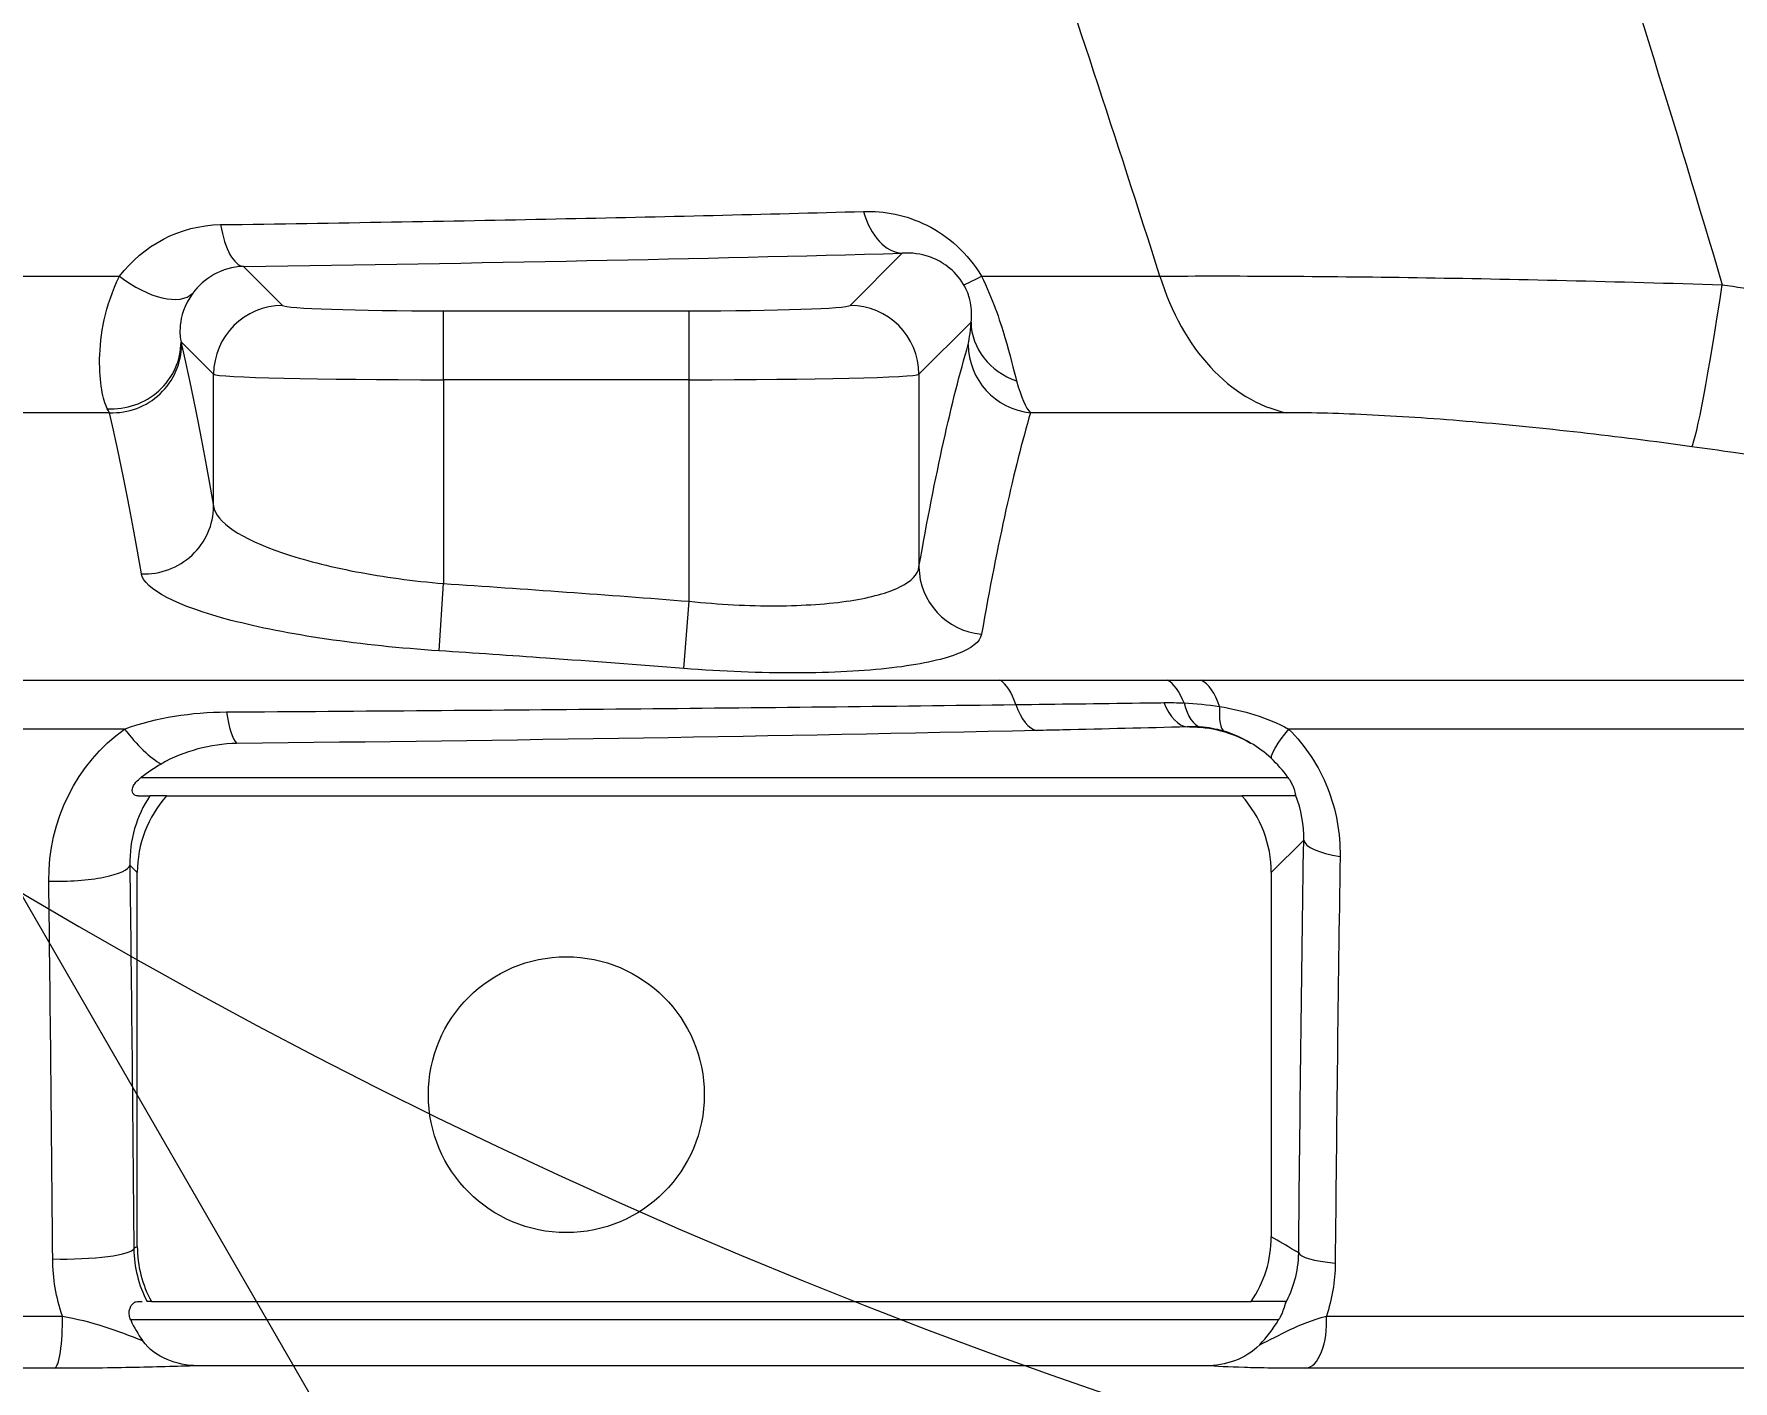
# Model space of a CAD drawing. Header units: millimetres. Extents: x 0 to 594, y 0 to 532.
# Drawn here: x 156.747 to 160.442, y 272.601 to 275.531 of the extents above; entities that cross this region are included whole.
import ezdxf
from ezdxf.lldxf.tags import DXFTag

# ---------------------------------------------------------------- set-up
doc = ezdxf.new("R2010")
doc.units = ezdxf.units.MM
for name, color, linetype, true_color in [('1', 7, 'Continuous', 0xffffff), ('10', 7, 'Continuous', 0xffffff), ('11', 7, 'Continuous', 0xffffff), ('2', 7, 'Continuous', 0xffffff)]:
    doc.layers.add(name, color=color, linetype=linetype, true_color=true_color)
doc.styles.add('iso-1', font='isocp.shx')
tags = doc.linetypes.add('DASHED', pattern=[25.72, 12.86, -12.86]).pattern_tags.tags
tags[6:7] = [DXFTag(74, 4), DXFTag(75, 0), DXFTag(340, '0'), DXFTag(46, 0.0), DXFTag(50, 0.0), DXFTag(44, 0.0), DXFTag(45, 0.0)]
tags[4:5] = [DXFTag(74, 4), DXFTag(75, 0), DXFTag(340, '0'), DXFTag(46, 0.0), DXFTag(50, 0.0), DXFTag(44, 0.0), DXFTag(45, 0.0)]
doc.dimstyles.get("Standard").update_dxf_attribs({"dimtxt": 0.18, "dimasz": 0.18, "dimexe": 0.18, "dimexo": 0.0625, "dimgap": 0.09, "dimtad": 0, "dimtih": 1, "dimtoh": 1, "dimdec": 4, "dimzin": 0, "dimdsep": 46, "dimtxsty": 'Standard', "dimcen": 0.09, "dimadec": 0, "dimazin": 0, "dimtfac": 1, "dimtdec": 4, "dimtofl": 0, "dimtmove": 0, "dimatfit": 3, "dimfxl": 1, "dimtolj": 1, "dimtzin": 0, "dimarcsym": 0})

# ---------------------------------------------------------------- blocks, each defined once
blk = doc.blocks.new('_U3')
at = {"layer": '1', "color": 250, "lineweight": 13}
for p, q in [((163.104778, 283.899195), (163.104778, 233.043255)), ((155.104778, 257.899195), (155.104778, 233.043255)), ((155.104778, 234.543255), (163.104778, 234.543255))]:
    blk.add_line(p, q, dxfattribs=at)
at = {"layer": '1', "color": 250, "lineweight": 18}
for points in [[(155.104778, 234.543255), (158.604776, 235.004039), (158.604779, 234.082471), (155.104778, 234.543255)], [(163.104778, 234.543255), (159.604779, 234.082471), (159.604776, 235.004039), (163.104778, 234.543255)]]:
    blk.add_solid(points, dxfattribs=at)
at = {"layer": '1', "color": 250, "linetype": 'Continuous', "lineweight": 18, "insert": (157.100567, 235.114308), "char_height": 3.5, "attachment_point": 7, "line_spacing_factor": 0.963855, "style": 'iso-1'}
blk.add_mtext('\\W0.6044;160', dxfattribs=at)
blk = doc.blocks.new('_U7')
at = {"layer": '1', "color": 250, "lineweight": 13}
for p, q in [((162.604778, 284.399195), (74.625292, 284.399195)), ((76.125292, 284.399195), (76.125292, 258.399195)), ((146.479778, 258.399195), (74.625292, 258.399195))]:
    blk.add_line(p, q, dxfattribs=at)
at = {"layer": '1', "color": 250, "lineweight": 18}
for points in [[(76.125292, 284.399195), (76.586075, 280.899197), (75.664508, 280.899193), (76.125292, 284.399195)], [(76.125292, 258.399195), (75.664508, 261.899193), (76.586075, 261.899197), (76.125292, 258.399195)]]:
    blk.add_solid(points, dxfattribs=at)
at = {"layer": '1', "color": 250, "linetype": 'Continuous', "lineweight": 18, "insert": (75.554239, 269.008142), "char_height": 3.5, "attachment_point": 7, "rotation": 90, "line_spacing_factor": 0.963855, "style": 'iso-1'}
blk.add_mtext('\\W0.6850;520', dxfattribs=at)
blk = doc.blocks.new('_U10')
at = {"layer": '1', "color": 250, "lineweight": 13}
for p, q in [((162.604778, 323.399195), (60.03289, 323.399195)), ((61.53289, 323.399195), (61.53289, 258.399195)), ((145.141402, 258.399195), (60.03289, 258.399195))]:
    blk.add_line(p, q, dxfattribs=at)
at = {"layer": '1', "color": 250, "lineweight": 18}
for points in [[(61.53289, 323.399195), (61.993674, 319.899197), (61.072106, 319.899193), (61.53289, 323.399195)], [(61.53289, 258.399195), (61.072106, 261.899193), (61.993674, 261.899197), (61.53289, 258.399195)]]:
    blk.add_solid(points, dxfattribs=at)
at = {"layer": '1', "color": 250, "linetype": 'Continuous', "lineweight": 18, "insert": (59.430587, 284.1488), "char_height": 3.5, "attachment_point": 7, "rotation": 90, "line_spacing_factor": 0.963855, "style": 'iso-1'}
blk.add_mtext('\\W0.7403;{\\H1.88x;(}1300{\\H1.88x;)}', dxfattribs=at)

msp = doc.modelspace()

# ---------------------------------------------------------------- linework, layer by layer
at = {"layer": '10', "color": 250, "linetype": 'Continuous', "lineweight": 18}
for radius, start, end in [(72.5978, 295, 185), (12.49077, 239.241269, 129.241269)]:
    msp.add_arc((163.10478, 284.3992), radius, start, end, dxfattribs=at)
at = {"layer": '11', "color": 250, "linetype": 'DASHED', "lineweight": 18}
msp.add_line((156.7167, 273.66552), (173.0917, 245.30319), dxfattribs=at)
at = {"layer": '2', "color": 250, "linetype": 'Continuous', "lineweight": 13}
for p, q in [((158.52172, 274.94105), (158.63531, 275.05463)), ((157.20301, 275.02588), (157.28784, 274.94105)), ((151.90755, 275.00472), (156.93349, 275.00472)), ((158.80747, 275.00472), (159.19543, 275.00472)), ((157.63762, 274.92925), (158.17193, 274.92925)), ((157.63762, 274.77934), (157.63762, 274.92925)), ((158.17193, 274.77934), (158.17193, 274.92925)), ((158.78477, 274.90428), (158.67163, 274.79114)), ((157.13793, 274.79114), (157.06716, 274.86191)), ((157.13793, 274.50409), (157.13793, 274.79114)), ((158.67163, 274.79114), (158.67163, 274.37213)), ((157.63762, 274.77934), (157.63762, 274.33596)), ((158.17193, 274.77934), (157.63762, 274.77934)), ((158.17193, 274.29741), (158.17193, 274.77934)), ((156.91148, 274.70762), (151.67561, 274.70762)), ((159.47016, 274.70762), (158.91414, 274.70762)), ((157.62808, 274.18969), (157.63762, 274.33596)), ((158.16038, 274.15128), (158.17193, 274.29741)), ((151.36199, 274.12609), (158.84757, 274.12609)), ((159.28526, 274.12609), (164.16834, 274.12609)), ((156.94405, 274.01967), (153.2655, 274.01967)), ((164.21893, 274.01967), (159.47523, 274.01967)), ((156.98047, 273.9142), (159.47385, 273.9142)), ((159.43764, 273.7074), (159.50807, 273.77783)), ((156.95575, 273.72357), (156.97192, 273.7074)), ((153.40059, 272.74266), (156.80897, 272.74266)), ((159.45347, 272.73419), (156.95763, 272.73419)), ((159.55759, 272.74266), (163.5346, 272.74266)), ((156.79171, 272.62908), (153.41785, 272.62908)), ((163.44922, 272.62908), (159.51248, 272.62908))]:
    msp.add_line(p, q, dxfattribs=at)
at = {"layer": '2', "color": 250, "linetype": 'Continuous', "lineweight": 18}
for p, q in [((157.03573, 273.87419), (156.99918, 273.87419)), ((157.03573, 273.87419), (159.37382, 273.87419)), ((159.48996, 273.87419), (159.37382, 273.87419)), ((156.97192, 272.89422), (156.97192, 273.7074)), ((159.43764, 273.7074), (159.43764, 272.91535)), ((157.00265, 272.7742), (159.39391, 272.7742)), ((159.29549, 272.63467), (157.10234, 272.63467))]:
    msp.add_line(p, q, dxfattribs=at)
msp.add_circle((157.90478, 273.2242), 0.3, dxfattribs=at)
at = {"layer": '2', "color": 250, "linetype": 'Continuous', "lineweight": 13}
for centre, major_axis, ratio, start_param, end_param in [((157.20301, 275.17578), (-0.00207, 0.14999), 0.367653, 1.9706168, 3.104056), ((158.63531, 275.20454), (-0.00412, 0.14994), 0.618511, 1.9587515, 3.097164), ((155.10478, 275.21124), (5.70717, 0), 0.034925, 5.0888673, 5.3793649), ((156.97774, 275.06381), (-0.11765, 0.09305), 0.492, 1.5837366, 3.0851265), ((158.89708, 275.06381), (0.12877, 0.07692), 0.045501, 3.1895193, 3.9160157), ((159.5254, 275.20167), (0, 0.5), 0.717991, 1.9756576, 2.9871007), ((160.41814, 275.12685), (0.06865, 0.49527), 0.040314, 3.2404278, 4.4293466), ((157.28784, 274.79114), (-0.10607, -0.10607), 0.998783, 3.9275998, 5.4971782), ((157.63762, 274.94147), (0.35, 0), 0.034921, 3.1764992, 4.712389), ((158.17193, 274.94147), (0.35, 0), 0.034921, 4.712389, 6.2482787), ((158.52172, 274.79114), (0.10607, -0.10607), 0.998783, 0.7860072, 2.3555855), ((158.93468, 274.90428), (0.14957, -0.0113), 0.907247, 3.2246641, 4.435699), ((156.91725, 274.86191), (-0.14842, -0.02172), 0.972129, 1.3577255, 2.9921789), ((156.91834, 274.85584), (0.14611, 0.03394), 0.988302, 4.4409311, 6.0523087), ((158.92861, 274.85584), (-0.14383, 0.04258), 0.992517, 0.2898487, 1.7599372), ((157.63762, 274.79156), (0.5, 0), 0.024445, 3.1764992, 4.712389), ((158.17193, 274.79156), (0.5, 0), 0.024445, 4.712389, 6.2482787), ((156.98802, 274.50409), (0.14782, 0.02549), 0.979534, 4.4976569, 6.1089154), ((158.82154, 274.37213), (-0.14772, 0.02605), 0.980379, 0.1779848, 1.6484361), ((158.83342, 273.98006), (0, 0.15), 0.412949, 5.3788677, 6.0526822), ((159.19598, 273.97998), (0.00007, 0.15), 0.451391, 5.4105678, 6.0528989), ((159.26945, 273.98006), (0, 0.15), 0.46124, 5.3437655, 6.0526822), ((157.1949, 274.13353), (0.00188, -0.14999), 0.23209, 5.2465254, 6.0306521), ((158.93079, 274.16553), (0.00373, -0.14995), 0.428881, 5.3683924, 6.1720875), ((159.25516, 274.17403), (0.00413, -0.14994), 0.465417, 5.4031652, 6.2149883), ((159.29981, 274.17277), (-0.01264, -0.14947), 0.391374, 5.4459644, 6.2204432), ((159.38115, 274.15714), (-0.04384, -0.14345), 0.248241, 5.4510569, 6.2151311), ((156.97306, 274.05928), (0.08778, -0.12163), 0.312937, 4.8135232, 5.6809984), ((159.54416, 274.05928), (0.10557, 0.10656), 0.163533, 2.1071204, 3.0022574), ((159.65787, 273.77783), (0.14998, -0.00225), 0.275319, 3.1960595, 4.22595), ((156.80595, 273.72357), (0.14999, 0.00188), 0.23252, 4.5325421, 6.2293485), ((156.81447, 272.88919), (0.15, 0.00119), 0.14977, 4.5335232, 6.2302276), ((159.64705, 272.88013), (0.14999, -0.00137), 0.172233, 3.1947476, 4.2251656), ((156.79108, 272.72902), (0, 0.1), 0.180615, 3.1764992, 4.8491821), ((159.51084, 272.72902), (0, 0.1), 0.47192, 3.1764992, 4.8491821)]:
    msp.add_ellipse(centre, major_axis=major_axis, ratio=ratio, start_param=start_param, end_param=end_param, dxfattribs=at)
at = {"layer": '2', "color": 250, "linetype": 'Continuous', "lineweight": 18}
for centre, major_axis, start_param, end_param in [((157.22226, 273.70671), (0.17726, -0.17726), 3.1954849, 3.9256213), ((159.1873, 273.70671), (-0.17726, -0.17726), 2.357564, 3.0877004)]:
    msp.add_ellipse(centre, major_axis=major_axis, ratio=0.997265, start_param=start_param, end_param=end_param, dxfattribs=at)
at = {"layer": '2', "color": 250, "linetype": 'Continuous', "lineweight": 13}
for points in [[(159.73612, 277.06303), (159.98649, 276.3717), (160.21353, 275.6791), (160.41814, 274.98588)], [(159.19542, 275.00472), (159.00774, 275.59683), (158.80603, 276.18824), (158.59126, 276.77867)], [(156.93349, 275.00472), (156.98458, 275.07117), (157.06326, 275.11543), (157.15302, 275.1167)], [(160.41814, 274.98588), (160.44846, 274.98161), (160.47878, 274.97731), (160.50909, 274.97297)], [(158.7787, 274.85584), (158.78081, 274.86297), (158.78284, 274.87869), (158.78477, 274.90428)], [(157.06716, 274.86191), (157.06752, 274.85944), (157.06788, 274.85742), (157.06825, 274.85584)], [(157.06825, 274.85584), (157.09158, 274.75542), (157.1148, 274.63817), (157.13793, 274.50409)], [(158.67163, 274.37213), (158.7071, 274.57325), (158.74279, 274.73453), (158.7787, 274.85584)], [(158.88396, 274.77683), (158.89366, 274.74056), (158.90376, 274.71789), (158.91414, 274.70762)], [(156.91148, 274.70762), (156.90981, 274.70988), (156.90815, 274.71277), (156.9065, 274.71629)], [(156.98092, 274.35719), (156.95788, 274.49074), (156.93473, 274.6076), (156.91148, 274.70762)], [(158.91414, 274.70762), (158.87841, 274.58682), (158.84284, 274.42601), (158.80753, 274.22572)], [(160.44162, 274.62118), (160.41168, 274.6254), (160.38175, 274.62958), (160.3518, 274.63373)], [(157.63762, 274.33596), (157.81581, 274.32433), (157.99392, 274.31148), (158.17193, 274.29741)], [(158.84757, 274.12609), (158.97012, 274.12609), (159.09144, 274.12607), (159.21151, 274.12601)], [(159.21151, 274.12601), (159.23623, 274.126), (159.26068, 274.12609), (159.28526, 274.12609)], [(156.94405, 274.01967), (157.01513, 274.04523), (157.08941, 274.05631), (157.16589, 274.05679)], [(159.20401, 274.07701), (159.2185, 274.07721), (159.23314, 274.07702), (159.2479, 274.07637)], [(159.2479, 274.07637), (159.2735, 274.07523), (159.29926, 274.07264), (159.3253, 274.0686)], [(159.3253, 274.0686), (159.37685, 274.06019), (159.42843, 274.04482), (159.47524, 274.01967)], [(156.77955, 273.68892), (156.7779, 273.82028), (156.84008, 273.94457), (156.94405, 274.01967)], [(159.28353, 274.02391), (159.2753, 274.02448), (159.26731, 274.02461), (159.25959, 274.0244)], [(159.33498, 274.01476), (159.31712, 274.02), (159.30005, 274.02278), (159.28353, 274.02391)], [(159.39274, 273.98919), (159.37446, 274.00032), (159.35474, 274.00897), (159.33498, 274.01476)], [(156.99917, 273.87419), (156.97028, 273.83085), (156.95456, 273.7787), (156.95575, 273.72357)], [(159.50807, 273.77783), (159.50889, 273.8099), (159.50341, 273.84413), (159.49016, 273.87637)], [(159.58721, 273.74238), (159.58287, 273.45135), (159.57933, 273.15617), (159.57662, 272.85794)], [(156.78796, 272.86687), (156.78577, 273.14303), (156.78296, 273.41727), (156.77955, 273.68892)], [(156.80897, 272.74266), (156.79528, 272.78308), (156.7883, 272.82449), (156.78796, 272.86687)], [(156.97192, 272.89422), (156.96937, 272.89254), (156.96682, 272.89086), (156.96427, 272.88919)], [(156.96427, 272.88919), (156.96473, 272.84943), (156.97481, 272.80967), (156.99347, 272.7742)], [(159.4682, 272.76997), (159.48544, 272.80148), (159.49669, 272.83886), (159.49726, 272.88013)], [(159.57662, 272.85794), (159.57625, 272.81778), (159.56969, 272.77942), (159.55759, 272.74266)]]:
    msp.add_open_spline(points, degree=3, dxfattribs=at)
for points, knots in [([(157.15302, 275.1167), (157.40484, 275.12026), (157.64903, 275.12448), (158.11531, 275.13407), (158.33833, 275.13946), (158.55102, 275.14546)], [0, 0, 0, 0, 0.5, 0.5, 1, 1, 1, 1]), ([(158.55102, 275.14546), (158.59589, 275.14672), (158.64302, 275.13813), (158.73441, 275.09271), (158.7783, 275.05419), (158.80747, 275.00472)], [0, 0, 0, 0, 0.5, 0.5, 1, 1, 1, 1]), ([(157.20301, 275.02588), (157.17843, 275.02522), (157.15708, 275.01841), (157.12025, 274.99786), (157.10484, 274.984), (157.09262, 274.96764)], [0, 0, 0, 0, 0.5, 0.5, 1, 1, 1, 1]), ([(159.19542, 275.00472), (159.2746, 275.00519), (159.36114, 275.0052), (159.54826, 275.00419), (159.6499, 275.00315), (159.9639, 274.99847), (160.19057, 274.99317), (160.41814, 274.98588)], [0, 0, 0, 0, 0.25, 0.25, 0.5, 0.5, 1, 1, 1, 1]), ([(156.9065, 274.71629), (156.90199, 274.72591), (156.89778, 274.73995), (156.89157, 274.77638), (156.8896, 274.7991), (156.89106, 274.87582), (156.90175, 274.94086), (156.93349, 275.00472)], [0, 0, 0, 0, 0.25, 0.25, 0.5, 0.5, 1, 1, 1, 1]), ([(158.78477, 274.90428), (158.78579, 274.91147), (158.78658, 274.92007), (158.78526, 274.93797), (158.78445, 274.94475), (158.78011, 274.96213), (158.77638, 274.97362), (158.76862, 274.98669)], [0, 0, 0, 0, 0.5, 0.5, 0.75, 0.75, 1, 1, 1, 1]), ([(158.80747, 275.00472), (158.83115, 274.95703), (158.84695, 274.91006), (158.86978, 274.83309), (158.8773, 274.80175), (158.88396, 274.77683)], [0, 0, 0, 0, 0.5, 0.5, 1, 1, 1, 1]), ([(157.09262, 274.96764), (157.07278, 274.94106), (157.06726, 274.91604), (157.06359, 274.88044), (157.06544, 274.86863), (157.06716, 274.86191)], [0, 0, 0, 0, 0.5, 0.5, 1, 1, 1, 1]), ([(160.3518, 274.63373), (160.18993, 274.65617), (160.027, 274.67476), (159.79968, 274.69408), (159.7257, 274.69916), (159.58986, 274.70589), (159.52719, 274.70762), (159.47016, 274.70762)], [0, 0, 0, 0, 0.5, 0.5, 0.75, 0.75, 1, 1, 1, 1]), ([(161.223, 274.55701), (161.19262, 274.5549), (161.15014, 274.55498), (161.04481, 274.55889), (160.98391, 274.56264), (160.77644, 274.57933), (160.61089, 274.5973), (160.44162, 274.62118)], [0, 0, 0, 0, 0.25, 0.25, 0.5, 0.5, 1, 1, 1, 1]), ([(157.13793, 274.50409), (157.14239, 274.47043), (157.19705, 274.43373), (157.33327, 274.38741), (157.38769, 274.37338), (157.50731, 274.3504), (157.57165, 274.34156), (157.63762, 274.33596)], [0, 0, 0, 0, 0.5, 0.5, 0.75, 0.75, 1, 1, 1, 1]), ([(157.62808, 274.18969), (157.54338, 274.19522), (157.46058, 274.20393), (157.30604, 274.22668), (157.23545, 274.24061), (157.05826, 274.28676), (156.98672, 274.32353), (156.98092, 274.35719)], [0, 0, 0, 0, 0.25, 0.25, 0.5, 0.5, 1, 1, 1, 1]), ([(158.17193, 274.29741), (158.23686, 274.29073), (158.30163, 274.28743), (158.42076, 274.28792), (158.47592, 274.29174), (158.56761, 274.30579), (158.60438, 274.31598), (158.65543, 274.34117), (158.66942, 274.35588), (158.67163, 274.37213)], [0, 0, 0, 0, 0.25, 0.25, 0.5, 0.5, 0.75, 0.75, 1, 1, 1, 1]), ([(158.80753, 274.22572), (158.80465, 274.20939), (158.78623, 274.19466), (158.73622, 274.17582), (158.71613, 274.1702), (158.66916, 274.16028), (158.64193, 274.15596), (158.55281, 274.14555), (158.48154, 274.1418), (158.3278, 274.14136), (158.24428, 274.14465), (158.16038, 274.15128)], [0, 0, 0, 0, 0.25, 0.25, 0.375, 0.375, 0.5, 0.5, 0.75, 0.75, 1, 1, 1, 1]), ([(158.16038, 274.15128), (158.06069, 274.15916), (157.96097, 274.16666), (157.78352, 274.17931), (157.70581, 274.18462), (157.62808, 274.18969)], [0, 0, 0, 0, 0.5621322, 0.5621322, 1, 1, 1, 1]), ([(157.16589, 274.05679), (157.46134, 274.05867), (157.75327, 274.06094), (158.32599, 274.06628), (158.60684, 274.06934), (158.88211, 274.07279)], [0, 0, 0, 0, 0.5, 0.5, 1, 1, 1, 1]), ([(158.88211, 274.07279), (158.97281, 274.07393), (159.06284, 274.07511), (159.16944, 274.07654), (159.18674, 274.07678), (159.20401, 274.07701)], [0, 0, 0, 0, 0.8374874, 0.8374874, 1, 1, 1, 1]), ([(159.47524, 274.01967), (159.51181, 273.98342), (159.54091, 273.93931), (159.57896, 273.84385), (159.58795, 273.79252), (159.58721, 273.74238)], [0, 0, 0, 0, 0.5, 0.5, 1, 1, 1, 1]), ([(159.49726, 272.88013), (159.49411, 272.88196), (159.49096, 272.88379), (159.47109, 272.89542), (159.45436, 272.90534), (159.43764, 272.91535)], [0, 0, 0, 0, 0.1583673, 0.1583673, 1, 1, 1, 1]), ([(156.80897, 272.74266), (156.83962, 272.73697), (156.87014, 272.72944), (156.92821, 272.71091), (156.9558, 272.70003), (156.98344, 272.68925)], [0, 0, 0, 0, 0.5, 0.5, 1, 1, 1, 1]), ([(159.4125, 272.68029), (159.43405, 272.69057), (159.45523, 272.70215), (159.50153, 272.72433), (159.52657, 272.73459), (159.55759, 272.74266)], [0, 0, 0, 0, 0.5, 0.5, 1, 1, 1, 1])]:
    msp.add_open_spline(points, degree=3, knots=knots, dxfattribs=at)
at = {"layer": '2', "color": 250, "linetype": 'Continuous', "lineweight": 18}
for points, knots in [([(158.76862, 274.98669), (158.75923, 275.00251), (158.7464, 275.01601), (158.72208, 275.03459), (158.70999, 275.04073), (158.67585, 275.0537), (158.65489, 275.0557), (158.63531, 275.05463)], [0, 0, 0, 0, 0.25, 0.25, 0.5, 0.5, 1, 1, 1, 1]), ([(159.25453, 274.02431), (159.16517, 274.02197), (159.07507, 274.01975), (158.96535, 274.01719), (158.94638, 274.01675), (158.92737, 274.01632)], [0, 0, 0, 0, 0.8273369, 0.8273369, 1, 1, 1, 1]), ([(157.18801, 273.98819), (157.15925, 273.98788), (157.13114, 273.98366), (157.07601, 273.96877), (157.04888, 273.95817), (157.02384, 273.94348)], [0, 0, 0, 0, 0.5, 0.5, 1, 1, 1, 1]), ([(156.97412, 273.87419), (156.97141, 273.87419), (156.96883, 273.87478), (156.96488, 273.87701), (156.96334, 273.87849), (156.96146, 273.88197), (156.96094, 273.88387), (156.96084, 273.88804), (156.96126, 273.89035), (156.96311, 273.89538), (156.96473, 273.89816), (156.9697, 273.90483), (156.97359, 273.90861), (156.97863, 273.91276), (156.97955, 273.91349), (156.98047, 273.9142)], [0, 0, 0, 0, 0.1814984, 0.1814984, 0.3304815, 0.3304815, 0.453373, 0.453373, 0.5766274, 0.5766274, 0.723059, 0.723059, 0.9512996, 0.9512996, 1, 1, 1, 1]), ([(159.47385, 273.9142), (159.47594, 273.91127), (159.47801, 273.90811), (159.48146, 273.90212), (159.48293, 273.89926), (159.4854, 273.89373), (159.48643, 273.89099), (159.48794, 273.88632), (159.48849, 273.88428), (159.48955, 273.87981), (159.48991, 273.87774), (159.49016, 273.87637)], [0, 0, 0, 0, 0.2134664, 0.2134664, 0.3918954, 0.3918954, 0.5713801, 0.5713801, 0.7374401, 0.7374401, 1, 1, 1, 1]), ([(159.48996, 273.87419), (159.48998, 273.87419), (159.49, 273.8742), (159.49034, 273.87427), (159.49041, 273.87496), (159.49016, 273.87637)], [0, 0, 0, 0, 0.0524662, 0.0524662, 1, 1, 1, 1]), ([(156.95763, 272.73419), (156.95619, 272.73737), (156.95516, 272.74075), (156.95412, 272.74739), (156.95412, 272.75074), (156.95495, 272.75676), (156.95577, 272.75954), (156.95803, 272.76468), (156.95956, 272.76701), (156.96317, 272.77097), (156.96535, 272.7725), (156.96906, 272.77391), (156.97057, 272.7742), (156.9721, 272.7742)], [0, 0, 0, 0, 0.1620285, 0.1620285, 0.3245176, 0.3245176, 0.4826362, 0.4826362, 0.6603272, 0.6603272, 0.8660019, 0.8660019, 1, 1, 1, 1]), ([(159.46894, 272.7742), (159.45948, 272.7742), (159.44985, 272.7742), (159.42511, 272.7742), (159.40977, 272.7742), (159.39391, 272.7742)], [0, 0, 0, 0, 0.3965929, 0.3965929, 1, 1, 1, 1]), ([(159.4682, 272.76997), (159.46759, 272.76828), (159.46688, 272.76606), (159.46517, 272.76074), (159.46413, 272.75756), (159.46177, 272.75109), (159.46043, 272.74776), (159.45753, 272.74148), (159.45597, 272.73847), (159.45404, 272.73516), (159.45376, 272.73467), (159.45347, 272.73419)], [0, 0, 0, 0, 0.2550386, 0.2550386, 0.5121377, 0.5121377, 0.7453684, 0.7453684, 0.9627365, 0.9627365, 1, 1, 1, 1]), ([(159.4682, 272.76997), (159.46858, 272.77102), (159.46884, 272.77188), (159.46927, 272.77367), (159.46923, 272.7742), (159.46894, 272.7742)], [0, 0, 0, 0, 0.3605053, 0.3605053, 1, 1, 1, 1]), ([(157.10234, 272.63467), (157.07971, 272.63467), (157.05723, 272.63927), (157.01611, 272.65711), (156.99684, 272.6704), (156.98344, 272.68925)], [0, 0, 0, 0, 0.5, 0.5, 1, 1, 1, 1]), ([(159.4125, 272.68029), (159.39702, 272.66384), (159.37784, 272.65298), (159.33788, 272.63832), (159.31681, 272.63467), (159.29549, 272.63467)], [0, 0, 0, 0, 0.5, 0.5, 1, 1, 1, 1]), ([(157.10234, 272.63467), (157.05764, 272.63318), (157.00963, 272.63177), (156.90486, 272.62973), (156.84756, 272.62908), (156.79171, 272.62908)], [0, 0, 0, 0, 0.5, 0.5, 1, 1, 1, 1]), ([(159.51249, 272.62908), (159.45725, 272.62908), (159.41358, 272.62979), (159.34476, 272.63188), (159.31883, 272.63323), (159.29549, 272.63467)], [0, 0, 0, 0, 0.5, 0.5, 1, 1, 1, 1])]:
    msp.add_open_spline(points, degree=3, knots=knots, dxfattribs=at)
for points in [[(158.92737, 274.01632), (158.36854, 274.0036), (157.78603, 273.99455), (157.18801, 273.98819)], [(159.25959, 274.0244), (159.2579, 274.02438), (159.25622, 274.02435), (159.25453, 274.02431)], [(159.25959, 274.0244), (159.30577, 274.02485), (159.35208, 274.01315), (159.39274, 273.98919)], [(159.43719, 273.95615), (159.42344, 273.96896), (159.40856, 273.97986), (159.39274, 273.98919)], [(157.02384, 273.94348), (157.00882, 273.93467), (156.99433, 273.92483), (156.98047, 273.9142)], [(159.47385, 273.9142), (159.46287, 273.92956), (159.45069, 273.94358), (159.43719, 273.95615)], [(156.97412, 273.87419), (156.9886, 273.87419), (156.99706, 273.87419), (156.99917, 273.87419)], [(159.49726, 272.88013), (159.50003, 273.18302), (159.50364, 273.48225), (159.50807, 273.77783)], [(156.95575, 273.72357), (156.9592, 273.44774), (156.96204, 273.16961), (156.96427, 272.88919)], [(159.39391, 272.7742), (159.42241, 272.81577), (159.43764, 272.86495), (159.43764, 272.91535)], [(156.97192, 272.89422), (156.97192, 272.85218), (156.98244, 272.81105), (157.00265, 272.7742)], [(156.9721, 272.7742), (156.97608, 272.7742), (156.97959, 272.7742), (156.98257, 272.7742)], [(157.00265, 272.7742), (156.99957, 272.7742), (156.99651, 272.7742), (156.99347, 272.7742)], [(156.95763, 272.73419), (156.96484, 272.71829), (156.97345, 272.70331), (156.98344, 272.68925)], [(159.4125, 272.68029), (159.42779, 272.69654), (159.44151, 272.71444), (159.45347, 272.73419)]]:
    msp.add_open_spline(points, degree=3, dxfattribs=at)

# ---------------------------------------------------------------- dimensions: what is measured, and where the dimension line sits
at = {"layer": '1', "color": 250, "linetype": 'Continuous', "lineweight": 18}
dim = msp.add_linear_dim(base=(61.53289, 258.3992), p1=(163.10478, 323.3992), p2=(146.97978, 258.3992), angle=90, text='\\C250;{\\H1.88x;(}1300{\\H1.88x;)}', dimstyle='Standard', override={"dimtxt": 3.5, "dimasz": 3.5, "dimexe": 1.5, "dimexo": 0.5, "dimgap": 1.75, "dimtad": 1, "dimtih": 0, "dimtoh": 0, "dimdec": 1, "dimlfac": 1, "dimzin": 8, "dimdsep": 46, "dimlunit": 2, "dimpost": '', "dimtxsty": 'iso-1', "dimsah": 1, "dimse1": 0, "dimse2": 0, "dimsd1": 0, "dimsd2": 0, "dimclrd": 250, "dimclre": 250, "dimclrt": 250, "dimtm": -0.1, "dimtfac": 0.7, "dimtdec": 2, "dimtofl": 1, "dimtmove": 0, "dimatfit": 2, "dimtzin": 8, "dimlwd": 13, "dimlwe": 13}, dxfattribs=at)
dim.commit()
dim.dimension.update_dxf_attribs({"geometry": '_U10', "text_midpoint": (61.53289, 290.8992), "dimtype": 160})
dim = msp.add_linear_dim(base=(76.12529, 258.3992), p1=(163.10478, 284.3992), p2=(146.97978, 258.3992), angle=90, dimstyle='Standard', override={"dimtxt": 3.5, "dimasz": 3.5, "dimexe": 1.5, "dimexo": 0.5, "dimgap": 1.75, "dimtad": 1, "dimtih": 0, "dimtoh": 0, "dimdec": 1, "dimlfac": 20, "dimzin": 8, "dimdsep": 46, "dimlunit": 2, "dimtxsty": 'iso-1', "dimsah": 1, "dimse1": 0, "dimse2": 0, "dimsd1": 0, "dimsd2": 0, "dimclrd": 250, "dimclre": 250, "dimclrt": 250, "dimtol": 0, "dimtm": -0.1, "dimtfac": 0.7, "dimtdec": 2, "dimtofl": 1, "dimtmove": 0, "dimatfit": 2, "dimtzin": 8, "dimlwd": 13, "dimlwe": 13}, dxfattribs=at)
dim.commit()
dim.dimension.update_dxf_attribs({"geometry": '_U7', "text_midpoint": (76.12529, 271.3992), "dimtype": 160})
dim = msp.add_linear_dim(base=(163.10478, 234.54325), p1=(155.10478, 258.3992), p2=(163.10478, 284.3992), dimstyle='Standard', override={"dimtxt": 3.5, "dimasz": 3.5, "dimexe": 1.5, "dimexo": 0.5, "dimgap": 1.75, "dimtad": 1, "dimtih": 1, "dimtoh": 0, "dimdec": 0, "dimlfac": 20, "dimzin": 8, "dimdsep": 46, "dimlunit": 2, "dimtxsty": 'iso-1', "dimsah": 1, "dimse1": 0, "dimse2": 0, "dimsd1": 0, "dimsd2": 0, "dimclrd": 250, "dimclre": 250, "dimclrt": 250, "dimtol": 0, "dimtm": -0.1, "dimtfac": 0.7, "dimtdec": 2, "dimtofl": 1, "dimtmove": 0, "dimatfit": 2, "dimtzin": 8, "dimlwd": 13, "dimlwe": 13}, dxfattribs=at)
dim.commit()
dim.dimension.update_dxf_attribs({"geometry": '_U3', "text_midpoint": (159.10478, 234.54325), "dimtype": 160})

doc.saveas('drawing.dxf')
